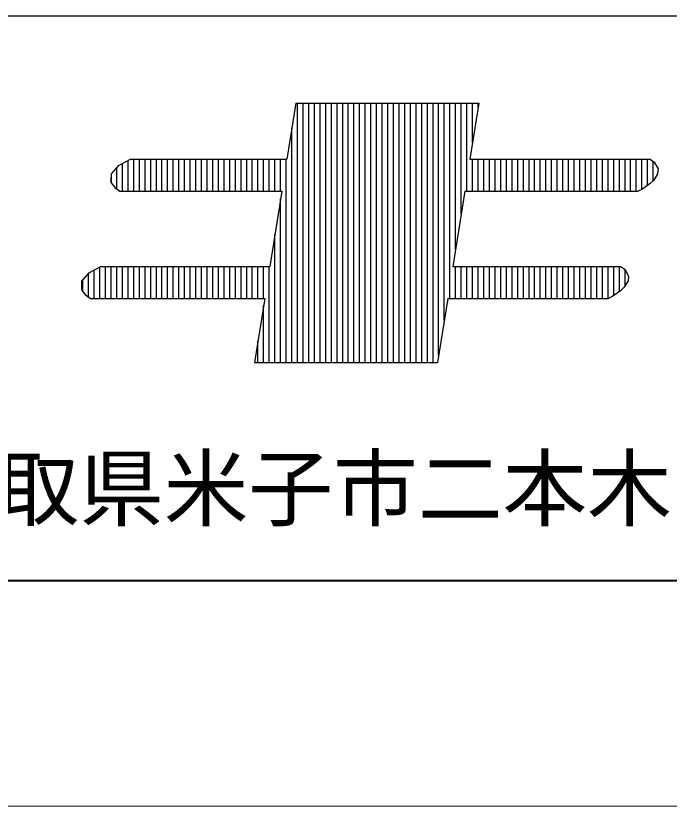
# Model space of a CAD drawing. Units: millimetres on the paper. Extents: x -210 to 210, y -148 to 150.
# Drawn here: x 130.22 to 153.37, y -148.5 to -120.5 of the extents above; entities that cross this region are included whole.
import ezdxf
from ezdxf.enums import TextEntityAlignment as Align

# ---------------------------------------------------------------- set-up
doc = ezdxf.new("R2010")
doc.units = ezdxf.units.MM
doc.layers.add('F-0_通り芯', color=6, linetype='Continuous', lineweight=9)
doc.layers.add('F-F_その他03', color=2, linetype='Continuous', lineweight=25)
doc.styles.add('ＭＳ ゴシック', font='')
doc.styles.get('ＭＳ ゴシック').set_extended_font_data('MS Gothic')

msp = doc.modelspace()

# ---------------------------------------------------------------- linework, layer by layer
at = {"layer": 'F-0_通り芯', "color": 2, "lineweight": 25}
msp.add_line((82, -120.5), (202, -120.5), dxfattribs=at)
at = {"layer": 'F-0_通り芯', "color": 3, "lineweight": 40}
msp.add_line((-188, -140.5), (202, -140.5), dxfattribs=at)
at = {"layer": 'F-0_通り芯'}
msp.add_line((-210, -148.5), (210, -148.5), dxfattribs=at)
at = {"layer": 'F-F_その他03'}
for p, q in [((140.14, -123.591), (139.823, -125.583)), ((140.14, -123.591), (146.624, -123.591)), ((140.2, -132.787), (140.2, -123.591)), ((140.4, -132.787), (140.4, -123.591)), ((140.6, -132.787), (140.6, -123.591)), ((140.8, -132.787), (140.8, -123.591)), ((141, -132.787), (141, -123.591)), ((141.2, -132.787), (141.2, -123.591)), ((141.4, -132.787), (141.4, -123.591)), ((141.6, -132.787), (141.6, -123.591)), ((141.8, -132.787), (141.8, -123.591)), ((142, -132.787), (142, -123.591)), ((142.2, -132.787), (142.2, -123.591)), ((142.4, -132.787), (142.4, -123.591)), ((142.6, -132.787), (142.6, -123.591)), ((142.8, -132.787), (142.8, -123.591)), ((143, -132.787), (143, -123.591)), ((143.2, -132.787), (143.2, -123.591)), ((143.4, -132.787), (143.4, -123.591)), ((143.6, -132.787), (143.6, -123.591)), ((143.8, -132.787), (143.8, -123.591)), ((144, -132.787), (144, -123.591)), ((144.2, -132.787), (144.2, -123.591)), ((144.4, -132.787), (144.4, -123.591)), ((144.6, -132.787), (144.6, -123.591)), ((144.8, -132.787), (144.8, -123.591)), ((145, -132.787), (145, -123.591)), ((145.2, -132.538), (145.2, -123.591)), ((145.4, -131.281), (145.4, -123.591)), ((145.6, -130.51), (145.6, -123.591)), ((145.8, -128.768), (145.8, -123.591)), ((146, -127.511), (146, -123.591)), ((146.2, -126.715), (146.2, -123.591)), ((146.624, -123.591), (146.307, -125.583)), ((146.4, -124.998), (146.4, -123.591)), ((146.6, -123.741), (146.6, -123.591)), ((140, -132.787), (140, -124.469)), ((134.297, -125.583), (133.845, -125.819)), ((134.2, -126.715), (134.2, -125.634)), ((134.297, -125.583), (139.823, -125.583)), ((134.4, -126.715), (134.4, -125.583)), ((134.6, -126.715), (134.6, -125.583)), ((134.8, -126.715), (134.8, -125.583)), ((135, -126.715), (135, -125.583)), ((135.2, -126.715), (135.2, -125.583)), ((135.4, -126.715), (135.4, -125.583)), ((135.6, -126.715), (135.6, -125.583)), ((135.8, -126.715), (135.8, -125.583)), ((136, -126.715), (136, -125.583)), ((136.2, -126.715), (136.2, -125.583)), ((136.4, -126.715), (136.4, -125.583)), ((136.6, -126.715), (136.6, -125.583)), ((136.8, -126.715), (136.8, -125.583)), ((137, -126.715), (137, -125.583)), ((137.2, -126.715), (137.2, -125.583)), ((137.4, -126.715), (137.4, -125.583)), ((137.6, -126.715), (137.6, -125.583)), ((137.8, -126.715), (137.8, -125.583)), ((138, -126.715), (138, -125.583)), ((138.2, -126.715), (138.2, -125.583)), ((138.4, -126.715), (138.4, -125.583)), ((138.6, -126.715), (138.6, -125.583)), ((138.8, -126.715), (138.8, -125.583)), ((139, -126.715), (139, -125.583)), ((139.2, -126.715), (139.2, -125.583)), ((139.4, -126.715), (139.4, -125.583)), ((139.6, -126.715), (139.6, -125.583)), ((139.8, -132.787), (139.8, -125.583)), ((146.307, -125.583), (152.691, -125.583)), ((146.4, -126.715), (146.4, -125.583)), ((146.6, -126.715), (146.6, -125.583)), ((146.8, -126.715), (146.8, -125.583)), ((147, -126.715), (147, -125.583)), ((147.2, -126.715), (147.2, -125.583)), ((147.4, -126.715), (147.4, -125.583)), ((147.6, -126.715), (147.6, -125.583)), ((147.8, -126.715), (147.8, -125.583)), ((148, -126.715), (148, -125.583)), ((148.2, -126.715), (148.2, -125.583)), ((148.4, -126.715), (148.4, -125.583)), ((148.6, -126.715), (148.6, -125.583)), ((148.8, -126.715), (148.8, -125.583)), ((149, -126.715), (149, -125.583)), ((149.2, -126.715), (149.2, -125.583)), ((149.4, -126.715), (149.4, -125.583)), ((149.6, -126.715), (149.6, -125.583)), ((149.8, -126.715), (149.8, -125.583)), ((150, -126.715), (150, -125.583)), ((150.2, -126.715), (150.2, -125.583)), ((150.4, -126.715), (150.4, -125.583)), ((150.6, -126.715), (150.6, -125.583)), ((150.8, -126.715), (150.8, -125.583)), ((151, -126.715), (151, -125.583)), ((151.2, -126.715), (151.2, -125.583)), ((151.4, -126.715), (151.4, -125.583)), ((151.6, -126.715), (151.6, -125.583)), ((151.8, -126.715), (151.8, -125.583)), ((152, -126.715), (152, -125.583)), ((152.2, -126.715), (152.2, -125.583)), ((152.4, -126.647), (152.4, -125.583)), ((152.6, -126.507), (152.6, -125.583)), ((152.8, -126.336), (152.8, -125.659)), ((133.8, -126.632), (133.8, -125.872)), ((134, -126.715), (134, -125.738)), ((133.6, -126.417), (133.6, -126.218)), ((133.912, -126.715), (139.643, -126.715)), ((139.643, -126.715), (139.219, -129.379)), ((146.127, -126.715), (145.703, -129.379)), ((146.127, -126.715), (152.265, -126.715)), ((139.6, -132.787), (139.6, -126.982)), ((139.4, -132.787), (139.4, -128.239)), ((133.249, -129.379), (132.797, -129.614)), ((132.8, -130.463), (132.8, -129.613)), ((133, -130.51), (133, -129.508)), ((133.2, -130.51), (133.2, -129.404)), ((133.249, -129.379), (139.219, -129.379)), ((133.4, -130.51), (133.4, -129.379)), ((133.6, -130.51), (133.6, -129.379)), ((133.8, -130.51), (133.8, -129.379)), ((134, -130.51), (134, -129.379)), ((134.2, -130.51), (134.2, -129.379)), ((134.4, -130.51), (134.4, -129.379)), ((134.6, -130.51), (134.6, -129.379)), ((134.8, -130.51), (134.8, -129.379)), ((135, -130.51), (135, -129.379)), ((135.2, -130.51), (135.2, -129.379)), ((135.4, -130.51), (135.4, -129.379)), ((135.6, -130.51), (135.6, -129.379)), ((135.8, -130.51), (135.8, -129.379)), ((136, -130.51), (136, -129.379)), ((136.2, -130.51), (136.2, -129.379)), ((136.4, -130.51), (136.4, -129.379)), ((136.6, -130.51), (136.6, -129.379)), ((136.8, -130.51), (136.8, -129.379)), ((137, -130.51), (137, -129.379)), ((137.2, -130.51), (137.2, -129.379)), ((137.4, -130.51), (137.4, -129.379)), ((137.6, -130.51), (137.6, -129.379)), ((137.8, -130.51), (137.8, -129.379)), ((138, -130.51), (138, -129.379)), ((138.2, -130.51), (138.2, -129.379)), ((138.4, -130.51), (138.4, -129.379)), ((138.6, -130.51), (138.6, -129.379)), ((138.8, -130.51), (138.8, -129.379)), ((139, -130.51), (139, -129.379)), ((139.2, -132.787), (139.2, -129.379)), ((145.703, -129.379), (151.642, -129.379)), ((145.8, -130.51), (145.8, -129.379)), ((146, -130.51), (146, -129.379)), ((146.2, -130.51), (146.2, -129.379)), ((146.4, -130.51), (146.4, -129.379)), ((146.6, -130.51), (146.6, -129.379)), ((146.8, -130.51), (146.8, -129.379)), ((147, -130.51), (147, -129.379)), ((147.2, -130.51), (147.2, -129.379)), ((147.4, -130.51), (147.4, -129.379)), ((147.6, -130.51), (147.6, -129.379)), ((147.8, -130.51), (147.8, -129.379)), ((148, -130.51), (148, -129.379)), ((148.2, -130.51), (148.2, -129.379)), ((148.4, -130.51), (148.4, -129.379)), ((148.6, -130.51), (148.6, -129.379)), ((148.8, -130.51), (148.8, -129.379)), ((149, -130.51), (149, -129.379)), ((149.2, -130.51), (149.2, -129.379)), ((149.4, -130.51), (149.4, -129.379)), ((149.6, -130.51), (149.6, -129.379)), ((149.8, -130.51), (149.8, -129.379)), ((150, -130.51), (150, -129.379)), ((150.2, -130.51), (150.2, -129.379)), ((150.4, -130.51), (150.4, -129.379)), ((150.6, -130.51), (150.6, -129.379)), ((150.8, -130.51), (150.8, -129.379)), ((151, -130.51), (151, -129.379)), ((151.2, -130.51), (151.2, -129.379)), ((151.4, -130.412), (151.4, -129.379)), ((151.6, -130.268), (151.6, -129.379)), ((151.8, -130.065), (151.8, -129.499)), ((132.6, -130.273), (132.6, -129.844)), ((132.864, -130.51), (139.039, -130.51)), ((139.039, -130.51), (138.676, -132.787)), ((139, -132.787), (139, -130.752)), ((145.523, -130.51), (145.16, -132.787)), ((145.523, -130.51), (151.216, -130.51)), ((138.8, -132.787), (138.8, -132.009)), ((138.676, -132.787), (145.16, -132.787))]:
    msp.add_line(p, q, dxfattribs=at)
for points in [[(152.691, -125.583), (152.838, -125.685), (152.97, -125.926), (152.955, -126.097), (152.818, -126.318), (152.686, -126.446), (152.421, -126.637), (152.265, -126.715)], [(133.845, -125.819), (133.603, -126.102), (133.596, -126.412), (133.731, -126.58), (133.912, -126.715)], [(132.797, -129.614), (132.554, -129.897), (132.548, -130.207), (132.682, -130.376), (132.864, -130.51)], [(151.642, -129.379), (151.789, -129.48), (151.922, -129.721), (151.907, -129.892), (151.77, -130.113), (151.637, -130.241), (151.372, -130.432), (151.216, -130.51)]]:
    msp.add_lwpolyline(points, dxfattribs=at)

# ---------------------------------------------------------------- texts
at = {"layer": 'F-F_その他03', "color": 7, "style": 'ＭＳ ゴシック'}
msp.add_text('〒689-3541\u3000鳥取県米子市二本木 260-9', height=2.199, dxfattribs=at).set_placement((108.5, -139), align=Align.BOTTOM_LEFT)

doc.saveas('drawing.dxf')
